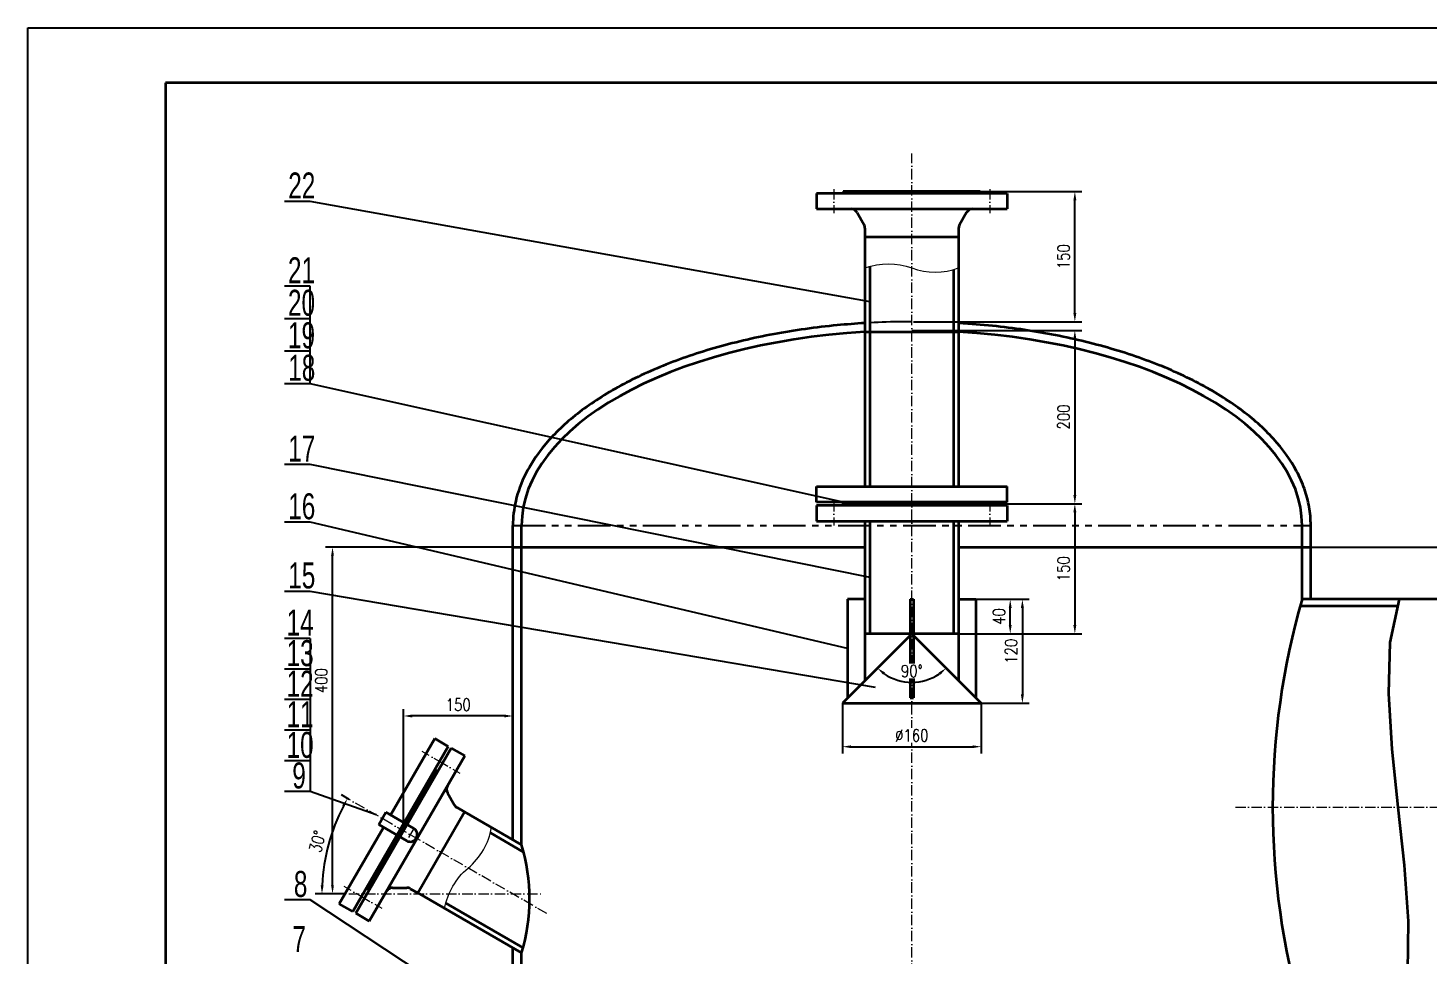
# Model space of a CAD drawing. Header units: millimetres. Extents: x 173791 to 206178, y -159089 to -143118.
# Drawn here: x 176461 to 178076, y -147401 to -146333 of the extents above; entities that cross this region are included whole.
import ezdxf

# ---------------------------------------------------------------- set-up
doc = ezdxf.new("R2010")
doc.units = ezdxf.units.MM
doc.linetypes.add('ACAD_ISO10W100', pattern=[18.7, 12, -3, 0.7, -3])
doc.linetypes.add('PHANTOM', pattern=[2.5, 1.25, -0.25, 0.25, -0.25, 0.25, -0.25])
for name, color, linetype, lineweight in [('2（细实线）', 4, 'Continuous', 20), ('中心线', 1, 'ACAD_ISO10W100', 18), ('图层1', 4, 'Continuous', 35)]:
    doc.layers.add(name, color=color, linetype=linetype, lineweight=lineweight)
doc.layers.add('9双点划线层', color=6, linetype='PHANTOM')
doc.styles.add('TH_GBDIM', font='romans.shx', dxfattribs={"width": 0.8, "bigfont": 'gbcbig.shx'})
doc.styles.add('样式 3.5', font='roms.shx', dxfattribs={"width": 0.7, "height": 3.5, "bigfont": 'hztxt.shx'})
doc.dimstyles.new('TH_GBDIM', dxfattribs={"dimtxt": 3.5, "dimasz": 2.5, "dimexe": 2, "dimexo": 0, "dimgap": 1.5, "dimtad": 1, "dimdec": 1, "dimzin": 0, "dimdsep": 46, "dimtxsty": 'TH_GBDIM', "dimcen": 2.5, "dimclrd": 130, "dimclre": 130, "dimclrt": 3, "dimadec": 0, "dimazin": 0, "dimtfac": 0.714286, "dimtdec": 1, "dimtmove": 0, "dimatfit": 3, "dimfxl": 0, "dimtzin": 0, "dimlwd": -1, "dimlwe": -1, "dimarcsym": 0})

# ---------------------------------------------------------------- blocks, each defined once
blk = doc.blocks.new('*D50')
at = {"color": 130, "transparency": 16777216}
blk.add_line((177940.4, -146931.6), (178379.4, -146931.6), dxfattribs=at)
at = {"color": 130, "linetype": 'Continuous', "transparency": 16777216}
for p, q in [((178371.4, -147841.6), (178371.4, -146941.6)), ((177952.9, -147851.6), (178379.4, -147851.6))]:
    blk.add_line(p, q, dxfattribs=at)
at = {"color": 130, "transparency": 16777216}
for points in [[(178369.8, -146941.6), (178373.1, -146941.6), (178371.4, -146931.6)], [(178369.8, -147841.6), (178373.1, -147841.6), (178371.4, -147851.6)]]:
    blk.add_solid(points, dxfattribs=at)
at = {"layer": 'Defpoints', "color": 0, "transparency": 16777216}
for p in [(177940.4, -146931.6), (178371.4, -146931.6), (177952.9, -147851.6)]:
    blk.add_point(p, dxfattribs=at)
at = {"color": 3, "transparency": 16777216, "insert": (178358.4, -147357.9), "char_height": 14, "attachment_point": 5, "rotation": 90, "style": 'TH_GBDIM', "bg_fill": 3, "box_fill_scale": 1.1, "bg_fill_color": 256, "bg_fill_true_color": 13158600, "bg_fill_transparency": 0}
blk.add_mtext('920', dxfattribs=at)
blk = doc.blocks.new('*D51')
at = {"color": 130, "linetype": 'Continuous', "transparency": 16777216}
for p, q in [((177940.4, -146931.6), (178335.6, -146931.6)), ((178327.6, -146941.6), (178327.6, -147221.6))]:
    blk.add_line(p, q, dxfattribs=at)
at = {"color": 130, "transparency": 16777216}
blk.add_line((178281.4, -147231.6), (178335.6, -147231.6), dxfattribs=at)
for points in [[(178326, -146941.6), (178329.3, -146941.6), (178327.6, -146931.6)], [(178326, -147221.6), (178329.3, -147221.6), (178327.6, -147231.6)]]:
    blk.add_solid(points, dxfattribs=at)
at = {"layer": 'Defpoints', "color": 0, "transparency": 16777216}
for p in [(177940.4, -146931.6), (178281.4, -147231.6), (178327.6, -147231.6)]:
    blk.add_point(p, dxfattribs=at)
at = {"color": 3, "transparency": 16777216, "insert": (178314.6, -147081.6), "char_height": 14, "attachment_point": 5, "rotation": 90, "style": 'TH_GBDIM', "bg_fill": 3, "box_fill_scale": 1.1, "bg_fill_color": 256, "bg_fill_true_color": 13158600, "bg_fill_transparency": 0}
blk.add_mtext('{300}{}{}', dxfattribs=at)
blk = doc.blocks.new('*D52')
at = {"color": 130, "transparency": 16777216}
blk.add_line((177020.4, -146931.6), (176804.4, -146931.6), dxfattribs=at)
at = {"color": 130, "linetype": 'Continuous', "transparency": 16777216}
for p, q in [((176812.4, -147321.6), (176812.4, -146941.6)), ((176826.8, -147331.6), (176804.4, -147331.6))]:
    blk.add_line(p, q, dxfattribs=at)
at = {"color": 130, "transparency": 16777216}
for points in [[(176810.7, -146941.6), (176814, -146941.6), (176812.4, -146931.6)], [(176810.7, -147321.6), (176814, -147321.6), (176812.4, -147331.6)]]:
    blk.add_solid(points, dxfattribs=at)
at = {"layer": 'Defpoints', "color": 0, "transparency": 16777216}
for p in [(176812.4, -146931.6), (177020.4, -146931.6), (176826.8, -147331.6)]:
    blk.add_point(p, dxfattribs=at)
at = {"color": 3, "transparency": 16777216, "insert": (176799.4, -147085.7), "char_height": 14, "attachment_point": 5, "rotation": 90, "style": 'TH_GBDIM', "bg_fill": 3, "box_fill_scale": 1.1, "bg_fill_color": 256, "bg_fill_true_color": 13158600, "bg_fill_transparency": 0}
blk.add_mtext('400', dxfattribs=at)
blk = doc.blocks.new('*D62')
at = {"color": 130, "linetype": 'Continuous', "transparency": 16777216}
for p, q in [((177480.4, -146681.6), (177676.4, -146681.6)), ((177668.4, -146691.6), (177668.4, -146871.6))]:
    blk.add_line(p, q, dxfattribs=at)
at = {"color": 130, "transparency": 16777216}
blk.add_line((177480.4, -146881.6), (177676.4, -146881.6), dxfattribs=at)
for points in [[(177666.7, -146691.6), (177670.1, -146691.6), (177668.4, -146681.6)], [(177666.7, -146871.6), (177670.1, -146871.6), (177668.4, -146881.6)]]:
    blk.add_solid(points, dxfattribs=at)
at = {"layer": 'Defpoints', "color": 0, "transparency": 16777216}
for p in [(177480.4, -146681.6), (177480.4, -146881.6), (177668.4, -146881.6)]:
    blk.add_point(p, dxfattribs=at)
at = {"color": 3, "transparency": 16777216, "insert": (177655.4, -146781.6), "char_height": 14, "attachment_point": 5, "rotation": 90, "style": 'TH_GBDIM', "bg_fill": 3, "box_fill_scale": 1.1, "bg_fill_color": 256, "bg_fill_true_color": 13158600, "bg_fill_transparency": 0}
blk.add_mtext('200', dxfattribs=at)
blk = doc.blocks.new('*D63')
at = {"color": 130, "transparency": 16777216}
blk.add_line((177559.4, -146521.6), (177676.4, -146521.6), dxfattribs=at)
at = {"color": 130, "linetype": 'Continuous', "transparency": 16777216}
for p, q in [((177668.4, -146661.6), (177668.4, -146531.6)), ((177482.4, -146671.6), (177676.4, -146671.6))]:
    blk.add_line(p, q, dxfattribs=at)
at = {"color": 130, "transparency": 16777216}
for points in [[(177666.7, -146531.6), (177670.1, -146531.6), (177668.4, -146521.6)], [(177666.7, -146661.6), (177670.1, -146661.6), (177668.4, -146671.6)]]:
    blk.add_solid(points, dxfattribs=at)
at = {"layer": 'Defpoints', "color": 0, "transparency": 16777216}
for p in [(177559.4, -146521.6), (177668.4, -146521.6), (177482.4, -146671.6)]:
    blk.add_point(p, dxfattribs=at)
at = {"color": 3, "transparency": 16777216, "insert": (177655.4, -146596.6), "char_height": 14, "attachment_point": 5, "rotation": 90, "style": 'TH_GBDIM', "bg_fill": 3, "box_fill_scale": 1.1, "bg_fill_color": 256, "bg_fill_true_color": 13158600, "bg_fill_transparency": 0}
blk.add_mtext('150', dxfattribs=at)
blk = doc.blocks.new('*D64')
at = {"color": 130, "linetype": 'Continuous', "transparency": 16777216}
for p, q in [((177650.4, -146881.6), (177676.4, -146881.6)), ((177668.4, -146891.6), (177668.4, -147021.6))]:
    blk.add_line(p, q, dxfattribs=at)
at = {"color": 130, "transparency": 16777216}
blk.add_line((177575.2, -147031.6), (177676.4, -147031.6), dxfattribs=at)
for points in [[(177666.7, -146891.6), (177670.1, -146891.6), (177668.4, -146881.6)], [(177666.7, -147021.6), (177670.1, -147021.6), (177668.4, -147031.6)]]:
    blk.add_solid(points, dxfattribs=at)
at = {"layer": 'Defpoints', "color": 0, "transparency": 16777216}
for p in [(177650.4, -146881.6), (177575.2, -147031.6), (177668.4, -147031.6)]:
    blk.add_point(p, dxfattribs=at)
at = {"color": 3, "transparency": 16777216, "insert": (177655.4, -146956.6), "char_height": 14, "attachment_point": 5, "rotation": 90, "style": 'TH_GBDIM', "bg_fill": 3, "box_fill_scale": 1.1, "bg_fill_color": 256, "bg_fill_true_color": 13158600, "bg_fill_transparency": 0}
blk.add_mtext('150', dxfattribs=at)
blk = doc.blocks.new('*D65')
at = {"color": 130, "transparency": 16777216}
blk.add_line((177554.4, -146991.8), (177601.9, -146991.8), dxfattribs=at)
at = {"color": 130, "linetype": 'Continuous', "transparency": 16777216}
for p, q in [((177593.9, -147021.6), (177593.9, -147001.8)), ((177534.4, -147031.6), (177601.9, -147031.6))]:
    blk.add_line(p, q, dxfattribs=at)
at = {"color": 130, "transparency": 16777216}
for points in [[(177592.2, -147001.8), (177595.5, -147001.8), (177593.9, -146991.8)], [(177592.2, -147021.6), (177595.5, -147021.6), (177593.9, -147031.6)]]:
    blk.add_solid(points, dxfattribs=at)
at = {"layer": 'Defpoints', "color": 0, "transparency": 16777216}
for p in [(177554.4, -146991.8), (177593.9, -146991.8), (177534.4, -147031.6)]:
    blk.add_point(p, dxfattribs=at)
at = {"color": 3, "transparency": 16777216, "insert": (177580.9, -147011.7), "char_height": 14, "attachment_point": 5, "rotation": 90, "style": 'TH_GBDIM', "bg_fill": 3, "box_fill_scale": 1.1, "bg_fill_color": 256, "bg_fill_true_color": 13158600, "bg_fill_transparency": 0}
blk.add_mtext('40', dxfattribs=at)
blk = doc.blocks.new('*D66')
at = {"color": 130, "linetype": 'Continuous', "transparency": 16777216}
blk.add_arc((177480.4, -147031.6), 56, 235.2452, 304.7548, dxfattribs=at)
at = {"color": 130, "transparency": 16777216}
for points in [[(177447.4, -147078.9), (177449.6, -147076.3), (177440.8, -147071.2)], [(177511.3, -147076.3), (177513.4, -147078.9), (177520, -147071.2)]]:
    blk.add_solid(points, dxfattribs=at)
at = {"layer": 'Defpoints', "color": 0, "transparency": 16777216}
for p in [(177480.4, -147031.6), (177480.4, -147031.6), (177400.4, -147111.6), (177560.4, -147111.6)]:
    blk.add_point(p, dxfattribs=at)
at = {"color": 3, "transparency": 16777216, "insert": (177480.4, -147074.6), "char_height": 14, "attachment_point": 5, "style": 'TH_GBDIM', "bg_fill": 3, "box_fill_scale": 1.1, "bg_fill_color": 256, "bg_fill_true_color": 13158600, "bg_fill_transparency": 0}
blk.add_mtext('90°', dxfattribs=at)
at = {"layer": 'Defpoints', "color": 0, "transparency": 16777216}
blk.add_point((177465.9, -147085.7), dxfattribs=at)
blk = doc.blocks.new('*D67')
at = {"color": 130, "linetype": 'Continuous', "transparency": 16777216}
for p, q in [((177554.4, -146991.8), (177615.9, -146991.8)), ((177607.9, -147001.8), (177607.9, -147101.6))]:
    blk.add_line(p, q, dxfattribs=at)
at = {"color": 130, "transparency": 16777216}
blk.add_line((177560.4, -147111.6), (177615.9, -147111.6), dxfattribs=at)
for points in [[(177606.2, -147001.8), (177609.6, -147001.8), (177607.9, -146991.8)], [(177606.2, -147101.6), (177609.6, -147101.6), (177607.9, -147111.6)]]:
    blk.add_solid(points, dxfattribs=at)
at = {"layer": 'Defpoints', "color": 0, "transparency": 16777216}
for p in [(177554.4, -146991.8), (177560.4, -147111.6), (177607.9, -147111.6)]:
    blk.add_point(p, dxfattribs=at)
at = {"color": 3, "transparency": 16777216, "insert": (177594.9, -147051.7), "char_height": 14, "attachment_point": 5, "rotation": 90, "style": 'TH_GBDIM', "bg_fill": 3, "box_fill_scale": 1.1, "bg_fill_color": 256, "bg_fill_true_color": 13158600, "bg_fill_transparency": 0}
blk.add_mtext('120', dxfattribs=at)
blk = doc.blocks.new('*D68')
at = {"color": 130, "transparency": 16777216}
blk.add_line((176894.3, -147258.8), (176894.3, -147118.4), dxfattribs=at)
at = {"color": 130, "linetype": 'Continuous', "transparency": 16777216}
for p, q in [((177020.4, -147269.2), (177020.4, -147118.4)), ((177010.4, -147126.4), (176904.3, -147126.4))]:
    blk.add_line(p, q, dxfattribs=at)
at = {"color": 130, "transparency": 16777216}
for points in [[(176904.3, -147124.7), (176904.3, -147128.1), (176894.3, -147126.4)], [(177010.4, -147124.7), (177010.4, -147128.1), (177020.4, -147126.4)]]:
    blk.add_solid(points, dxfattribs=at)
at = {"layer": 'Defpoints', "color": 0, "transparency": 16777216}
for p in [(176894.3, -147126.4), (176894.3, -147258.8), (177020.4, -147269.2)]:
    blk.add_point(p, dxfattribs=at)
at = {"color": 3, "transparency": 16777216, "insert": (176957.3, -147113.4), "char_height": 14, "attachment_point": 5, "style": 'TH_GBDIM', "bg_fill": 3, "box_fill_scale": 1.1, "bg_fill_color": 256, "bg_fill_true_color": 13158600, "bg_fill_transparency": 0}
blk.add_mtext('{150}{}{}', dxfattribs=at)
blk = doc.blocks.new('*D76')
at = {"color": 130, "linetype": 'Continuous', "transparency": 16777216}
for p, q in [((177400.4, -147111.6), (177400.4, -147169.8)), ((177410.4, -147161.8), (177550.4, -147161.8))]:
    blk.add_line(p, q, dxfattribs=at)
at = {"color": 130, "transparency": 16777216}
blk.add_line((177560.4, -147111.6), (177560.4, -147169.8), dxfattribs=at)
for points in [[(177410.4, -147160.2), (177410.4, -147163.5), (177400.4, -147161.8)], [(177550.4, -147160.2), (177550.4, -147163.5), (177560.4, -147161.8)]]:
    blk.add_solid(points, dxfattribs=at)
at = {"layer": 'Defpoints', "color": 0, "transparency": 16777216}
for p in [(177400.4, -147111.6), (177560.4, -147111.6), (177560.4, -147161.8)]:
    blk.add_point(p, dxfattribs=at)
at = {"color": 3, "transparency": 16777216, "insert": (177480.4, -147148.8), "char_height": 14, "attachment_point": 5, "style": 'TH_GBDIM', "bg_fill": 3, "box_fill_scale": 1.1, "bg_fill_color": 256, "bg_fill_true_color": 13158600, "bg_fill_transparency": 0}
blk.add_mtext('{%%c160}{}{}', dxfattribs=at)
blk = doc.blocks.new('*D106')
at = {"color": 130, "transparency": 16777216}
blk.add_line((176831.7, -147222.7), (176822.8, -147217.5), dxfattribs=at)
at = {"color": 130, "linetype": 'Continuous', "transparency": 16777216}
blk.add_line((176812.4, -147331.6), (176792.2, -147331.6), dxfattribs=at)
blk.add_arc((177020.4, -147331.6), 220.2, 152.6018, 177.3982, dxfattribs=at)
at = {"color": 130, "transparency": 16777216}
for points in [[(176823.4, -147229.5), (176826.3, -147231.1), (176829.7, -147221.5)], [(176802.1, -147321.6), (176798.7, -147321.6), (176800.2, -147331.6)]]:
    blk.add_solid(points, dxfattribs=at)
at = {"layer": 'Defpoints', "color": 0, "transparency": 16777216}
for p in [(176831.7, -147222.7), (176812.4, -147331.6), (177054.8, -147331.6), (177059.7, -147354.3)]:
    blk.add_point(p, dxfattribs=at)
at = {"color": 3, "transparency": 16777216, "insert": (176795.1, -147271.2), "char_height": 14, "attachment_point": 5, "rotation": 75, "style": 'TH_GBDIM', "bg_fill": 3, "box_fill_scale": 1.1, "bg_fill_color": 256, "bg_fill_true_color": 13158600, "bg_fill_transparency": 0}
blk.add_mtext('30°', dxfattribs=at)
at = {"layer": 'Defpoints', "color": 0, "transparency": 16777216}
blk.add_point((176813.5, -147256.3), dxfattribs=at)

msp = doc.modelspace()

# ---------------------------------------------------------------- linework, layer by layer
at = {"color": 7, "linetype": 'Continuous'}
for p, q in [((176461.2, -146332.8), (179122.4, -146332.8)), ((176461.2, -150096.4), (176461.2, -146332.8))]:
    msp.add_line(p, q, dxfattribs=at)
for p, q in [((176786.6, -146532.9), (176757, -146532.9)), ((177432.4, -146648.8), (176786.6, -146532.9)), ((176786.6, -146630.7), (176757, -146630.7)), ((176786.6, -146668.2), (176786.6, -146630.7)), ((176786.6, -146668.2), (176757, -146668.2)), ((176786.6, -146705.7), (176786.6, -146668.2)), ((176786.6, -146705.7), (176757, -146705.7)), ((176786.6, -146743.2), (176786.6, -146705.7)), ((176786.6, -146743.2), (176757, -146743.2)), ((177401.4, -146879.6), (176786.6, -146743.2)), ((176786.6, -146836.3), (176757, -146836.3)), ((176786.6, -146902.9), (176757, -146902.9))]:
    msp.add_line(p, q)
msp.add_open_spline([(177480.4, -146671.6), (177476.8, -146671.6), (177473.2, -146671.6), (177457.2, -146671.8), (177444.8, -146672.2), (177432.4, -146672.9)], degree=3, knots=[4.712389, 4.712389, 4.712389, 4.712389, 4.7361288, 4.7361288, 4.8180755, 4.8180755, 4.8180755, 4.8180755])
at = {"layer": '2（细实线）'}
msp.add_lwpolyline([(177426.4, -146609.6, -0.174613), (177480.4, -146609.6, 0.179674), (177534.4, -146609.6, 0.5)], format="xyb", dxfattribs=at)
at = {"layer": '9双点划线层', "ltscale": 30}
msp.add_line((177020.4, -146906.6), (177940.4, -146906.6), dxfattribs=at)
at = {"layer": '中心线'}
for p, q in [((177480.4, -148003.4), (177480.4, -146477.6)), ((177390.4, -146518.6), (177390.4, -146546.6)), ((177570.4, -146518.6), (177570.4, -146546.6)), ((177390.4, -146878.6), (177390.4, -146906.6))]:
    msp.add_line(p, q, dxfattribs=at)
at = {"layer": '图层1'}
for p, q in [((179059, -146396.2), (176619.6, -146396.2)), ((176619.6, -146396.2), (176619.6, -150033.1)), ((177559.4, -146521.6), (177401.4, -146521.6)), ((177401.4, -146521.6), (177401.4, -146523.6)), ((177559.4, -146521.6), (177559.4, -146523.6)), ((177590.4, -146523.6), (177370.4, -146523.6)), ((177370.4, -146523.6), (177370.4, -146541.6)), ((177590.4, -146523.6), (177590.4, -146541.6)), ((177370.4, -146541.6), (177590.4, -146541.6)), ((177417.2, -146545.6), (177425.4, -146559.7)), ((177543.6, -146545.6), (177535.5, -146559.7)), ((177426.4, -146563.7), (177426.4, -146573.6)), ((177534.4, -146563.7), (177534.4, -146573.6)), ((177426.4, -146573.6), (177534.4, -146573.6)), ((177426.4, -146573.6), (177426.4, -146861.6)), ((177534.4, -146573.6), (177534.4, -146861.6)), ((177432.4, -146861.6), (177432.4, -146607.7)), ((177528.4, -146611.6), (177528.4, -146861.6)), ((177426.4, -146683.2), (177534.4, -146683.2)), ((177370.4, -146879.6), (177370.4, -146861.6)), ((177370.4, -146883.6), (177370.4, -146901.6)), ((177401.4, -146881.6), (177401.4, -146879.6)), ((177401.4, -146881.6), (177401.4, -146883.6)), ((177020.4, -147269.2), (177020.4, -146906.6)), ((177030.4, -147275), (177030.4, -146906.6)), ((177426.4, -146901.6), (177426.4, -147085.6)), ((177432.4, -147031.6), (177432.4, -146901.6)), ((177528.4, -146901.6), (177528.4, -147031.6)), ((177534.4, -146901.6), (177534.4, -147085.6)), ((177930.4, -146991.6), (177930.4, -146906.6)), ((177940.4, -146991.6), (177940.4, -146906.6)), ((177020.4, -146931.6), (177426.4, -146931.6)), ((177534.4, -146931.6), (177940.4, -146931.6)), ((177406.4, -146991.8), (177406.4, -147105.6)), ((177426.4, -146991.8), (177406.4, -146991.8)), ((177478.4, -146991.8), (177482.4, -146991.8)), ((177478.4, -146991.8), (177478.4, -147105.6)), ((177482.4, -146991.8), (177482.4, -147105.6)), ((177554.4, -146991.8), (177554.4, -147105.6)), ((177480.4, -147031.6), (177400.4, -147111.6)), ((177400.4, -147111.6), (177560.4, -147111.6)), ((177478.4, -147105.6), (177482.4, -147105.6)), ((176835.8, -147352), (176820.2, -147343)), ((177032.1, -147393.8), (176943.1, -147342.4)), ((176839.3, -147354), (176854.8, -147363)), ((177020.4, -147688.6), (177020.4, -147394)), ((177030.4, -147688.6), (177030.4, -147399.7))]:
    msp.add_line(p, q, dxfattribs=at)
for centre, radius, start, end in [((177410.3, -146549.6), 8, 29.8989, 90), ((177550.5, -146549.6), 8, 90, 150.1011), ((177418.4, -146563.7), 8, 0, 29.8989), ((177542.4, -146563.7), 8, 150.1011, 180), ((178763.9, -147231.6), 867.4, 163.9367, 196.0633), ((176826.4, -147337.4), 213.3, 343.0032, 16.9968)]:
    msp.add_arc(centre, radius, start, end, dxfattribs=at)
for start_param, end_param in [(4.832679, 6.283185), (3.141593, 4.592099)]:
    msp.add_ellipse((177480.4, -146906.6), major_axis=(-450, 0), ratio=0.5, start_param=start_param, end_param=end_param, dxfattribs=at)
for points, knots in [([(177426.4, -146673.2), (177415.6, -146673.9), (177404.9, -146674.7), (177369.4, -146678.1), (177345, -146681.5), (177297.5, -146690.4), (177274.5, -146695.8), (177230.5, -146708.5), (177209.5, -146715.8), (177170.3, -146732.1), (177151.9, -146741), (177118.3, -146760.4), (177103.1, -146770.9), (177076.1, -146793), (177064.4, -146804.7), (177047, -146826.6), (177040.5, -146836.6), (177030.1, -146857.1), (177026.2, -146867.5), (177021.5, -146887.6), (177020.4, -146897.1), (177020.4, -146906.6)], [4.831344, 4.831344, 4.831344, 4.831344, 4.902882, 4.902882, 5.069635, 5.069635, 5.236387, 5.236387, 5.40314, 5.40314, 5.569893, 5.569893, 5.736646, 5.736646, 5.903399, 5.903399, 6.035042, 6.035042, 6.166685, 6.166685, 6.283185, 6.283185, 6.283185, 6.283185]), ([(177940.4, -146906.6), (177940.4, -146899.5), (177939.8, -146892.4), (177937.4, -146878.3), (177935.5, -146871.3), (177930.7, -146857.5), (177927.6, -146850.7), (177917.2, -146831), (177908.2, -146818.6), (177886.5, -146794.7), (177873.7, -146783.3), (177844.8, -146761.9), (177828.7, -146751.9), (177793.4, -146733.3), (177774.2, -146724.8), (177733.5, -146709.6), (177711.9, -146702.8), (177666.8, -146691.2), (177643.3, -146686.3), (177595.1, -146678.6), (177570.3, -146675.7), (177541.7, -146673.7), (177538, -146673.4), (177534.4, -146673.2)], [3.141593, 3.141593, 3.141593, 3.141593, 3.22843, 3.22843, 3.315268, 3.315268, 3.402106, 3.402106, 3.568859, 3.568859, 3.735611, 3.735611, 3.902364, 3.902364, 4.069117, 4.069117, 4.23587, 4.23587, 4.402623, 4.402623, 4.569376, 4.569376, 4.593434, 4.593434, 4.593434, 4.593434])]:
    msp.add_open_spline(points, degree=3, knots=knots, dxfattribs=at)

# ---------------------------------------------------------------- texts
at = {"char_height": 30, "width": 32.852, "attachment_point": 1, "style": '样式 3.5'}
for s, insert in [('22', (176761.3, -146499.5)), ('21', (176761, -146597.3)), ('20', (176761, -146634.8)), ('19', (176761, -146672.3)), ('18', (176761.3, -146709.8)), ('17', (176761.3, -146802.9)), ('16', (176761.3, -146869.5)), ('9', (176766, -147180)), ('7', (176766.1, -147368.7))]:
    msp.add_mtext(s, dxfattribs=dict(at, insert=insert))

# ---------------------------------------------------------------- next in the draw order: dimensions: what is measured, and where the dimension line sits
for base, p1, p2, picture, middle in [((177668.4, -146521.6), (177482.4, -146671.6), (177559.4, -146521.6), '*D63', (177655.4, -146596.6)), ((177668.4, -146881.6), (177480.4, -146681.6), (177480.4, -146881.6), '*D62', (177655.4, -146781.6))]:
    dim = msp.add_linear_dim(base=base, p1=p1, p2=p2, angle=90, dimstyle='TH_GBDIM', override={"dimscale": 4, "dimdec": 0, "dimtfill": 1})
    dim.commit()
    dim.dimension.update_dxf_attribs({"geometry": picture, "text_midpoint": middle})
for base, p1, p2, picture, middle in [((176812.4, -146931.6), (176826.8, -147331.6), (177020.4, -146931.6), '*D52', (176812.4, -147085.7)), ((178371.4, -146931.6), (177952.9, -147851.6), (177940.4, -146931.6), '*D50', (178371.4, -147357.9))]:
    dim = msp.add_linear_dim(base=base, p1=p1, p2=p2, angle=90, dimstyle='TH_GBDIM', override={"dimscale": 4, "dimdec": 0, "dimtfill": 1})
    dim.commit()
    dim.dimension.update_dxf_attribs({"geometry": picture, "text_midpoint": middle, "dimtype": 160})

# ---------------------------------------------------------------- next in the draw order: linework, layer by layer
for p, q in [((177432.4, -146966.6), (176786.6, -146836.3)), ((177406.4, -147048.7), (176786.6, -146902.9)), ((176786.6, -146982.7), (176757, -146982.7)), ((177438.4, -147093.6), (176786.6, -146982.7)), ((176786.6, -147037), (176757, -147037)), ((176786.6, -147072.3), (176757, -147072.3)), ((176786.6, -147107.5), (176757, -147107.5)), ((176786.6, -147142.8), (176757, -147142.8)), ((176786.6, -147178.1), (176757, -147178.1)), ((176786.6, -147213.4), (176757, -147213.4)), ((176862.6, -147240.5), (176786.6, -147213.4)), ((176786.6, -147338.5), (176757, -147338.5)), ((177050.4, -147512.4), (176786.6, -147338.5))]:
    msp.add_line(p, q)
at = {"layer": '2（细实线）'}
msp.add_lwpolyline([(176941.7, -147348.5, -0.174613), (176968.7, -147301.8, 0.179674), (176995.7, -147255, 0.5)], format="xyb", dxfattribs=at)
at = {"layer": '中心线'}
for p, q in [((176940.1, -147181.3), (176915.9, -147167.3)), ((176934.9, -147178.3), (176959.2, -147192.3)), ((177059.7, -147354.3), (176831.7, -147222.7)), ((176850.1, -147337.2), (176825.9, -147323.2)), ((176812.4, -147331.6), (177054.8, -147331.6)), ((176844.9, -147334.2), (176869.2, -147348.2))]:
    msp.add_line(p, q, dxfattribs=at)
at = {"layer": '图层1'}
for p, q in [((177370.4, -146861.6), (177590.4, -146861.6)), ((177559.4, -146881.6), (177401.4, -146881.6)), ((177559.4, -146881.6), (177401.4, -146881.6)), ((177559.4, -146881.6), (177559.4, -146879.6)), ((177559.4, -146881.6), (177559.4, -146883.6)), ((176945.8, -147161.5), (176835.8, -147352)), ((176949.3, -147163.5), (176839.3, -147354)), ((176879.3, -147240.7), (176930.2, -147152.5)), ((176945.8, -147161.5), (176930.2, -147152.5)), ((176949.3, -147163.5), (176964.8, -147172.5)), ((176854.8, -147363), (176964.8, -147172.5)), ((176932, -147189.3), (176853, -147326.2)), ((176932, -147189.3), (176853, -147326.2)), ((176956, -147232.1), (176964.6, -147237)), ((176910.6, -147330.5), (176964.6, -147237)), ((176964.6, -147237), (177030.4, -147275)), ((176820.2, -147343), (176871.1, -147254.9)), ((176994.4, -147261.2), (177032.8, -147283.3)), ((176853, -147326.2), (176851.3, -147325.2)), ((176853, -147326.2), (176854.8, -147327.2)), ((176881.7, -147324.5), (176898, -147324.5)), ((176902, -147325.6), (176910.6, -147330.5)), ((176910.6, -147330.5), (177030.4, -147399.7))]:
    msp.add_line(p, q, dxfattribs=at)
for centre, start, end in [((176960, -147225.1), 210.1011, 240), ((176881.7, -147332.5), 89.8989, 150), ((176898, -147332.5), 60, 89.8989)]:
    msp.add_arc(centre, 8, start, end, dxfattribs=at)

# ---------------------------------------------------------------- next in the draw order: texts
at = {"char_height": 30, "width": 32.852, "attachment_point": 1, "style": '样式 3.5'}
for s, insert in [('15', (176761.3, -146949.3)), ('14', (176759.4, -147003.6)), ('13', (176759.4, -147038.9)), ('12', (176759.4, -147074.1)), ('11', (176759.4, -147109.4)), ('10', (176759.4, -147144.7)), ('8', (176767.8, -147305.1))]:
    msp.add_mtext(s, dxfattribs=dict(at, insert=insert))

# ---------------------------------------------------------------- next in the draw order: dimensions: what is measured, and where the dimension line sits
dim = msp.add_linear_dim(base=(177668.4, -147031.6), p1=(177650.4, -146881.6), p2=(177575.2, -147031.6), angle=90, dimstyle='TH_GBDIM', override={"dimscale": 4, "dimdec": 0, "dimtfill": 1})
dim.commit()
dim.dimension.update_dxf_attribs({"geometry": '*D64', "text_midpoint": (177655.4, -146956.6)})
dim = msp.add_linear_dim(base=(178327.6, -147231.6), p1=(177940.4, -146931.6), p2=(178281.4, -147231.6), angle=90, text='{<>}{}{}', dimstyle='TH_GBDIM', override={"dimscale": 4, "dimgap": 1.5, "dimtad": 1, "dimjust": 0, "dimdec": 0, "dimlfac": 1, "dimse1": 0, "dimse2": 0, "dimsd1": 0, "dimsd2": 0, "dimtfill": 1})
dim.commit()
dim.dimension.update_dxf_attribs({"geometry": '*D51', "text_midpoint": (178327.6, -147081.6), "dimtype": 160})

# ---------------------------------------------------------------- next in the draw order: linework, layer by layer
at = {"layer": '中心线'}
for p, q in [((177570.4, -146878.6), (177570.4, -146906.6)), ((177853.5, -147231.6), (178327.6, -147231.6))]:
    msp.add_line(p, q, dxfattribs=at)
at = {"layer": '图层1'}
for p, q in [((177590.4, -146879.6), (177590.4, -146861.6)), ((177590.4, -146879.6), (177370.4, -146879.6)), ((177590.4, -146883.6), (177370.4, -146883.6)), ((177590.4, -146883.6), (177590.4, -146901.6)), ((177370.4, -146901.6), (177590.4, -146901.6)), ((178040.7, -146999.6), (177928.2, -146999.6)), ((178098.4, -146991.6), (177930.4, -146991.6))]:
    msp.add_line(p, q, dxfattribs=at)
msp.add_lwpolyline([(178042.4, -146991.6), (178031.8, -147041.8), (178030, -147100.4), (178034, -147164.6), (178041, -147231.6), (178048.3, -147298.6), (178052.8, -147362.9), (178051.8, -147421.4), (178042.4, -147471.6)], dxfattribs=at)

# ---------------------------------------------------------------- next in the draw order: dimensions: what is measured, and where the dimension line sits
dim = msp.add_linear_dim(base=(177593.9, -146991.8), p1=(177534.4, -147031.6), p2=(177554.4, -146991.8), angle=90, dimstyle='TH_GBDIM', override={"dimscale": 4, "dimdec": 0, "dimtfill": 1})
dim.commit()
dim.dimension.update_dxf_attribs({"geometry": '*D65', "text_midpoint": (177593.9, -147011.7), "dimtype": 160})
dim = msp.add_linear_dim(base=(176894.3, -147126.4), p1=(177020.4, -147269.2), p2=(176894.3, -147258.8), text='{150}{}{}', dimstyle='TH_GBDIM', override={"dimscale": 4, "dimgap": 1.5, "dimtad": 1, "dimjust": 0, "dimdec": 0, "dimlfac": 1, "dimse1": 0, "dimse2": 0, "dimsd1": 0, "dimsd2": 0, "dimtfill": 1})
dim.commit()
dim.dimension.update_dxf_attribs({"geometry": '*D68', "text_midpoint": (176957.3, -147113.4)})

# ---------------------------------------------------------------- next in the draw order: linework, layer by layer
at = {"layer": '中心线'}
msp.add_line((176906.1, -147256.1), (176897.9, -147270.3), dxfattribs=at)
at = {"layer": '图层1'}
for p, q in [((177534.4, -146991.8), (177554.4, -146991.8)), ((177534.4, -147031.6), (177426.4, -147031.6)), ((177480.4, -147031.6), (177560.4, -147111.6)), ((176932, -147189.3), (176930.3, -147188.3)), ((176932, -147189.3), (176933.8, -147190.3)), ((176944.9, -147215), (176953.1, -147229.1)), ((176873.7, -147237.5), (176906.1, -147256.1)), ((176865.6, -147251.6), (176897.9, -147270.3))]:
    msp.add_line(p, q, dxfattribs=at)
for centre, radius, start, end in [((176951.8, -147211), 8, 150, 210.1011), ((176960, -147225.1), 8, 210.1011, 240), ((176902, -147263.2), 8.19, 240, 60)]:
    msp.add_arc(centre, radius, start, end, dxfattribs=at)

# ---------------------------------------------------------------- next in the draw order: dimensions: what is measured, and where the dimension line sits
for base, line1, line2, picture, middle in [((177465.9, -147085.7), ((177480.4, -147031.6), (177560.4, -147111.6)), ((177480.4, -147031.6), (177400.4, -147111.6)), '*D66', (177480.4, -147074.6)), ((176813.5, -147256.3), ((177059.7, -147354.3), (176831.7, -147222.7)), ((176812.4, -147331.6), (177054.8, -147331.6)), '*D106', (176795.1, -147271.2))]:
    dim = msp.add_angular_dim_2l(base=base, line1=line1, line2=line2, dimstyle='TH_GBDIM', override={"dimscale": 4, "dimdec": 0, "dimtfill": 1})
    dim.commit()
    dim.dimension.update_dxf_attribs({"geometry": picture, "text_midpoint": middle})

# ---------------------------------------------------------------- next in the draw order: linework, layer by layer
msp.add_line((176786.6, -147037), (176786.6, -147213.4))
msp.add_line((176865.6, -147251.6), (176873.7, -147237.5), dxfattribs=at)

# ---------------------------------------------------------------- next in the draw order: dimensions: what is measured, and where the dimension line sits
dim = msp.add_linear_dim(base=(177607.9, -147111.6), p1=(177554.4, -146991.8), p2=(177560.4, -147111.6), angle=90, dimstyle='TH_GBDIM', override={"dimscale": 4, "dimdec": 0, "dimtfill": 1})
dim.commit()
dim.dimension.update_dxf_attribs({"geometry": '*D67', "text_midpoint": (177594.9, -147051.7)})

# ---------------------------------------------------------------- next in the draw order: dimensions: what is measured, and where the dimension line sits
dim = msp.add_linear_dim(base=(177560.4, -147161.8), p1=(177400.4, -147111.6), p2=(177560.4, -147111.6), text='{%%c<>}{}{}', dimstyle='TH_GBDIM', override={"dimscale": 4, "dimgap": 1.5, "dimtad": 1, "dimjust": 0, "dimdec": 0, "dimlfac": 1, "dimse1": 0, "dimse2": 0, "dimsd1": 0, "dimsd2": 0, "dimtfill": 1})
dim.commit()
dim.dimension.update_dxf_attribs({"geometry": '*D76', "text_midpoint": (177480.4, -147148.8)})

doc.saveas('drawing.dxf')
